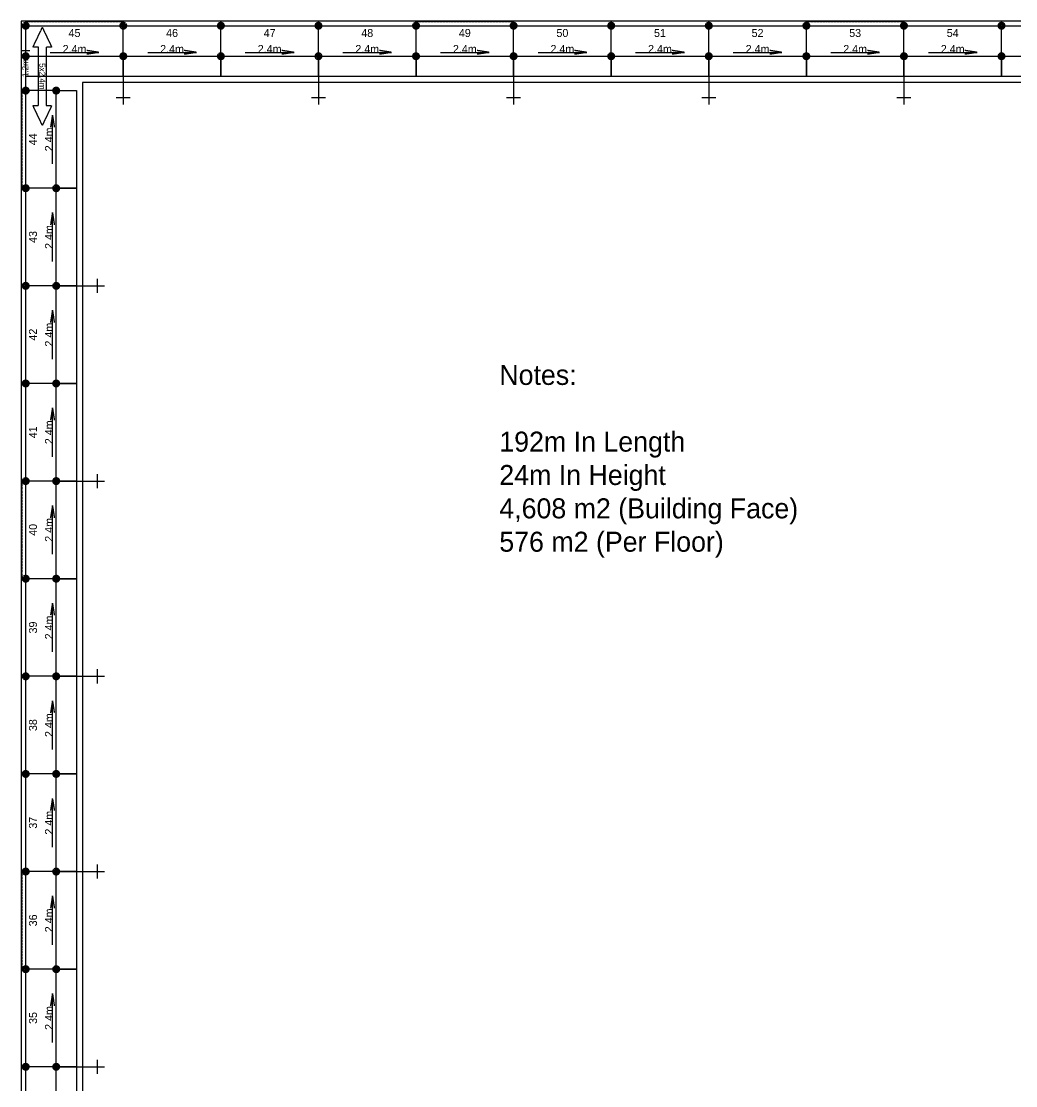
# Model space of a CAD drawing. Header units: millimetres. Extents: x -13117 to 78211, y -7214 to 51750.
# Drawn here: x -13117 to 11739, y 23897 to 50491 of the extents above; entities that cross this region are included whole.
import ezdxf
from ezdxf.enums import TextEntityAlignment as Align

# ---------------------------------------------------------------- set-up
doc = ezdxf.new("R2010")
doc.units = ezdxf.units.MM
for name, pattern in [('ACAD_ISO02W100', [15, 12, -3]), ('KwikScaf_DASHED', [3.75, 2.5, -1.25]), ('KwikScaf_Line', [1, 1, 0])]:
    doc.linetypes.add(name, pattern=pattern)
doc.layers.get('0').update_dxf_attribs({"linetype": 'CONTINUOUS'})
doc.layers.add('KwikScaf Schematic', color=7, linetype='CONTINUOUS')
doc.styles.add('Waco', font='vrinda.ttf', dxfattribs={"height": 250})

msp = doc.modelspace()

# ---------------------------------------------------------------- linework, layer by layer
at = {"color": 4, "linetype": 'ACAD_ISO02W100'}
msp.add_lwpolyline([(-13117, 50491), (-13117, -2571), (15945, -2571), (15945, 27429), (35945, 27429), (35945, 50491)], close=True, dxfattribs=at)
msp.add_lwpolyline([(-11586, 48960), (-11586, -1040), (14414, -1040), (14414, 28960), (34414, 28960), (34414, 48960)], close=True)
at = {"layer": 'KwikScaf Schematic', "color": 1, "linetype": 'KwikScaf_DASHED'}
for p, q in [((-10567, 50480), (-13006, 50480)), ((-811, 50480), (-3250, 50480)), ((8945, 50480), (6506, 50480)), ((-13106, 48759), (-13106, 46320)), ((-13106, 39003), (-13106, 36564)), ((-13106, 29247), (-13106, 26808))]:
    msp.add_line(p, q, dxfattribs=at)
at = {"layer": 'KwikScaf Schematic', "color": 1, "linetype": 'KwikScaf_Line'}
for p, q in [((-13006, 50380), (-10567, 50380)), ((-13006, 49618), (-13006, 50380)), ((-12824, 49847), (-12591, 50335)), ((-12591, 50335), (-12358, 49847)), ((-10567, 50380), (-8128, 50380)), ((-10567, 49618), (-10567, 50380)), ((-8128, 49618), (-8128, 50380)), ((-8128, 50380), (-5689, 50380)), ((-5689, 49618), (-5689, 50380)), ((-5689, 50380), (-3250, 50380)), ((-3250, 49618), (-3250, 50380)), ((-3250, 50380), (-811, 50380)), ((-811, 49618), (-811, 50380)), ((-811, 50380), (1628, 50380)), ((1628, 49618), (1628, 50380)), ((1628, 50380), (4067, 50380)), ((4067, 49618), (4067, 50380)), ((4067, 50380), (6506, 50380)), ((6506, 49618), (6506, 50380)), ((6506, 50380), (8945, 50380)), ((8945, 49618), (8945, 50380)), ((8945, 50380), (11384, 50380)), ((11384, 49618), (11384, 50380)), ((11384, 50380), (13823, 50380)), ((-13106, 49759), (-12906, 49759)), ((-13006, 48659), (-13006, 49859)), ((-12684, 49847), (-12824, 49847)), ((-12684, 48384), (-12684, 49847)), ((-12358, 49847), (-12498, 49847)), ((-12498, 49847), (-12498, 48384)), ((-11177, 49713), (-11482, 49761)), ((-8738, 49713), (-9043, 49761)), ((-6299, 49713), (-6604, 49761)), ((-3860, 49713), (-4165, 49761)), ((-1421, 49713), (-1726, 49761)), ((1018, 49713), (713, 49761)), ((3457, 49713), (3152, 49761)), ((5896, 49713), (5591, 49761)), ((8335, 49713), (8030, 49761)), ((10774, 49713), (10469, 49761)), ((-13006, 49618), (-10567, 49618)), ((-13006, 49110), (-13006, 49618)), ((-12396, 49713), (-11177, 49713)), ((-11177, 49713), (-11482, 49666)), ((-10567, 49618), (-8128, 49618)), ((-10567, 49110), (-10567, 49618)), ((-10567, 49618), (-10567, 49110)), ((-9957, 49713), (-8738, 49713)), ((-8738, 49713), (-9043, 49666)), ((-8128, 49618), (-8128, 49110)), ((-8128, 49618), (-5689, 49618)), ((-8128, 49110), (-8128, 49618)), ((-7518, 49713), (-6299, 49713)), ((-6299, 49713), (-6604, 49666)), ((-5689, 49618), (-5689, 49110)), ((-5689, 49618), (-3250, 49618)), ((-5689, 49110), (-5689, 49618)), ((-5079, 49713), (-3860, 49713)), ((-3860, 49713), (-4165, 49666)), ((-3250, 49618), (-3250, 49110)), ((-3250, 49618), (-811, 49618)), ((-3250, 49110), (-3250, 49618)), ((-2640, 49713), (-1421, 49713)), ((-1421, 49713), (-1726, 49666)), ((-811, 49618), (-811, 49110)), ((-811, 49618), (1628, 49618)), ((-811, 49110), (-811, 49618)), ((-201, 49713), (1018, 49713)), ((1018, 49713), (713, 49666)), ((1628, 49618), (1628, 49110)), ((1628, 49618), (4067, 49618)), ((1628, 49110), (1628, 49618)), ((2238, 49713), (3457, 49713)), ((3457, 49713), (3152, 49666)), ((4067, 49618), (4067, 49110)), ((4067, 49618), (6506, 49618)), ((4067, 49110), (4067, 49618)), ((4677, 49713), (5896, 49713)), ((5896, 49713), (5591, 49666)), ((6506, 49618), (6506, 49110)), ((6506, 49618), (8945, 49618)), ((6506, 49110), (6506, 49618)), ((7116, 49713), (8335, 49713)), ((8335, 49713), (8030, 49666)), ((8945, 49618), (8945, 49110)), ((8945, 49618), (11384, 49618)), ((8945, 49110), (8945, 49618)), ((9555, 49713), (10774, 49713)), ((10774, 49713), (10469, 49666)), ((11384, 49618), (11384, 49110)), ((11384, 49618), (13823, 49618)), ((11384, 49110), (11384, 49618)), ((-10567, 49110), (-13006, 49110)), ((-8128, 49110), (-10567, 49110)), ((-10567, 49110), (-10567, 48410)), ((-5689, 49110), (-8128, 49110)), ((-5689, 49110), (-5689, 48410)), ((-3250, 49110), (-5689, 49110)), ((-811, 49110), (-3250, 49110)), ((-811, 49110), (-811, 48410)), ((1628, 49110), (-811, 49110)), ((4067, 49110), (1628, 49110)), ((4067, 49110), (4067, 48410)), ((6506, 49110), (4067, 49110)), ((8945, 49110), (6506, 49110)), ((8945, 49110), (8945, 48410)), ((11384, 49110), (8945, 49110)), ((13823, 49110), (11384, 49110)), ((-13106, 48759), (-12906, 48759)), ((-13006, 46320), (-13006, 48759)), ((-12244, 48759), (-13006, 48759)), ((-12244, 46320), (-12244, 48759)), ((-12244, 48759), (-11736, 48759)), ((-11736, 48759), (-11736, 46320)), ((-10742, 48585), (-10392, 48585)), ((-5864, 48585), (-5514, 48585)), ((-986, 48585), (-636, 48585)), ((3892, 48585), (4242, 48585)), ((8770, 48585), (9120, 48585)), ((-12591, 47896), (-12824, 48384)), ((-12824, 48384), (-12684, 48384)), ((-12358, 48384), (-12591, 47896)), ((-12498, 48384), (-12358, 48384)), ((-12339, 48149), (-12387, 47845)), ((-12339, 46930), (-12339, 48149)), ((-12339, 48149), (-12292, 47845)), ((-13006, 43881), (-13006, 46320)), ((-12244, 46320), (-13006, 46320)), ((-12244, 43881), (-12244, 46320)), ((-12244, 46320), (-11736, 46320)), ((-11736, 46320), (-12244, 46320)), ((-11736, 46320), (-11736, 43881)), ((-12339, 45710), (-12387, 45406)), ((-12339, 44491), (-12339, 45710)), ((-12339, 45710), (-12292, 45406)), ((-13006, 41442), (-13006, 43881)), ((-12244, 43881), (-13006, 43881)), ((-12244, 41442), (-12244, 43881)), ((-12244, 43881), (-11736, 43881)), ((-11736, 43881), (-12244, 43881)), ((-11736, 43881), (-11736, 41442)), ((-11736, 43881), (-11036, 43881)), ((-11211, 43706), (-11211, 44056)), ((-12339, 43271), (-12387, 42967)), ((-12339, 42052), (-12339, 43271)), ((-12339, 43271), (-12292, 42967)), ((-13006, 39003), (-13006, 41442)), ((-12244, 41442), (-13006, 41442)), ((-12244, 39003), (-12244, 41442)), ((-12244, 41442), (-11736, 41442)), ((-11736, 41442), (-12244, 41442)), ((-11736, 41442), (-11736, 39003)), ((-12339, 40832), (-12387, 40528)), ((-12339, 39613), (-12339, 40832)), ((-12339, 40832), (-12292, 40528)), ((-11211, 38828), (-11211, 39178)), ((-13006, 36564), (-13006, 39003)), ((-12244, 39003), (-13006, 39003)), ((-12244, 36564), (-12244, 39003)), ((-12244, 39003), (-11736, 39003)), ((-11736, 39003), (-12244, 39003)), ((-11736, 39003), (-11736, 36564)), ((-11736, 39003), (-11036, 39003)), ((-12339, 38393), (-12387, 38089)), ((-12339, 37174), (-12339, 38393)), ((-12339, 38393), (-12292, 38089)), ((-13006, 34125), (-13006, 36564)), ((-12244, 36564), (-13006, 36564)), ((-12244, 34125), (-12244, 36564)), ((-12244, 36564), (-11736, 36564)), ((-11736, 36564), (-12244, 36564)), ((-11736, 36564), (-11736, 34125)), ((-12339, 35954), (-12387, 35650)), ((-12339, 34735), (-12339, 35954)), ((-12339, 35954), (-12292, 35650)), ((-13006, 31686), (-13006, 34125)), ((-12244, 34125), (-13006, 34125)), ((-12244, 31686), (-12244, 34125)), ((-12244, 34125), (-11736, 34125)), ((-11736, 34125), (-12244, 34125)), ((-11736, 34125), (-11736, 31686)), ((-11736, 34125), (-11036, 34125)), ((-11211, 33950), (-11211, 34300)), ((-12339, 33515), (-12387, 33211)), ((-12339, 32296), (-12339, 33515)), ((-12339, 33515), (-12292, 33211)), ((-13006, 29247), (-13006, 31686)), ((-12244, 31686), (-13006, 31686)), ((-12244, 29247), (-12244, 31686)), ((-12244, 31686), (-11736, 31686)), ((-11736, 31686), (-12244, 31686)), ((-11736, 31686), (-11736, 29247)), ((-12339, 31076), (-12387, 30772)), ((-12339, 29857), (-12339, 31076)), ((-12339, 31076), (-12292, 30772)), ((-11211, 29072), (-11211, 29422)), ((-13006, 26808), (-13006, 29247)), ((-12244, 29247), (-13006, 29247)), ((-12244, 26808), (-12244, 29247)), ((-12244, 29247), (-11736, 29247)), ((-11736, 29247), (-12244, 29247)), ((-11736, 29247), (-11736, 26808)), ((-11736, 29247), (-11036, 29247)), ((-12339, 28637), (-12387, 28333)), ((-12339, 27418), (-12339, 28637)), ((-12339, 28637), (-12292, 28333)), ((-13006, 24369), (-13006, 26808)), ((-12244, 26808), (-13006, 26808)), ((-12244, 24369), (-12244, 26808)), ((-12244, 26808), (-11736, 26808)), ((-11736, 26808), (-12244, 26808)), ((-11736, 26808), (-11736, 24369)), ((-12339, 26198), (-12387, 25894)), ((-12339, 24979), (-12339, 26198)), ((-12339, 26198), (-12292, 25894)), ((-11211, 24194), (-11211, 24544)), ((-13006, 21930), (-13006, 24369)), ((-12244, 24369), (-13006, 24369)), ((-12244, 21930), (-12244, 24369)), ((-12244, 24369), (-11736, 24369)), ((-11736, 24369), (-12244, 24369)), ((-11736, 24369), (-11736, 21930)), ((-11736, 24369), (-11036, 24369))]:
    msp.add_line(p, q, dxfattribs=at)
for points in [[(-13006, 50430, 100, 100, -0.198912), (-12971, 50416, 100, 100, -0.198912), (-12956, 50380, 100, 100, -0.198912), (-12971, 50345, 100, 100, -0.198912), (-13006, 50330, 100, 100, -0.198912), (-13042, 50345, 100, 100, -0.198912), (-13056, 50380, 100, 100, -0.198912), (-13042, 50416, 100, 100, -0.198912)], [(-10567, 50430, 100, 100, -0.198912), (-10532, 50416, 100, 100, -0.198912), (-10517, 50380, 100, 100, -0.198912), (-10532, 50345, 100, 100, -0.198912), (-10567, 50330, 100, 100, -0.198912), (-10603, 50345, 100, 100, -0.198912), (-10617, 50380, 100, 100, -0.198912), (-10603, 50416, 100, 100, -0.198912)], [(-10567, 50430, 100, 100, -0.198912), (-10532, 50416, 100, 100, -0.198912), (-10517, 50380, 100, 100, -0.198912), (-10532, 50345, 100, 100, -0.198912), (-10567, 50330, 100, 100, -0.198912), (-10603, 50345, 100, 100, -0.198912), (-10617, 50380, 100, 100, -0.198912), (-10603, 50416, 100, 100, -0.198912)], [(-8128, 50430, 100, 100, -0.198912), (-8093, 50416, 100, 100, -0.198912), (-8078, 50380, 100, 100, -0.198912), (-8093, 50345, 100, 100, -0.198912), (-8128, 50330, 100, 100, -0.198912), (-8164, 50345, 100, 100, -0.198912), (-8178, 50380, 100, 100, -0.198912), (-8164, 50416, 100, 100, -0.198912)], [(-8128, 50430, 100, 100, -0.198912), (-8093, 50416, 100, 100, -0.198912), (-8078, 50380, 100, 100, -0.198912), (-8093, 50345, 100, 100, -0.198912), (-8128, 50330, 100, 100, -0.198912), (-8164, 50345, 100, 100, -0.198912), (-8178, 50380, 100, 100, -0.198912), (-8164, 50416, 100, 100, -0.198912)], [(-5689, 50430, 100, 100, -0.198912), (-5654, 50416, 100, 100, -0.198912), (-5639, 50380, 100, 100, -0.198912), (-5654, 50345, 100, 100, -0.198912), (-5689, 50330, 100, 100, -0.198912), (-5725, 50345, 100, 100, -0.198912), (-5739, 50380, 100, 100, -0.198912), (-5725, 50416, 100, 100, -0.198912)], [(-5689, 50430, 100, 100, -0.198912), (-5654, 50416, 100, 100, -0.198912), (-5639, 50380, 100, 100, -0.198912), (-5654, 50345, 100, 100, -0.198912), (-5689, 50330, 100, 100, -0.198912), (-5725, 50345, 100, 100, -0.198912), (-5739, 50380, 100, 100, -0.198912), (-5725, 50416, 100, 100, -0.198912)], [(-3250, 50430, 100, 100, -0.198912), (-3215, 50416, 100, 100, -0.198912), (-3200, 50380, 100, 100, -0.198912), (-3215, 50345, 100, 100, -0.198912), (-3250, 50330, 100, 100, -0.198912), (-3286, 50345, 100, 100, -0.198912), (-3300, 50380, 100, 100, -0.198912), (-3286, 50416, 100, 100, -0.198912)], [(-3250, 50430, 100, 100, -0.198912), (-3215, 50416, 100, 100, -0.198912), (-3200, 50380, 100, 100, -0.198912), (-3215, 50345, 100, 100, -0.198912), (-3250, 50330, 100, 100, -0.198912), (-3286, 50345, 100, 100, -0.198912), (-3300, 50380, 100, 100, -0.198912), (-3286, 50416, 100, 100, -0.198912)], [(-811, 50430, 100, 100, -0.198912), (-776, 50416, 100, 100, -0.198912), (-761, 50380, 100, 100, -0.198912), (-776, 50345, 100, 100, -0.198912), (-811, 50330, 100, 100, -0.198912), (-847, 50345, 100, 100, -0.198912), (-861, 50380, 100, 100, -0.198912), (-847, 50416, 100, 100, -0.198912)], [(-811, 50430, 100, 100, -0.198912), (-776, 50416, 100, 100, -0.198912), (-761, 50380, 100, 100, -0.198912), (-776, 50345, 100, 100, -0.198912), (-811, 50330, 100, 100, -0.198912), (-847, 50345, 100, 100, -0.198912), (-861, 50380, 100, 100, -0.198912), (-847, 50416, 100, 100, -0.198912)], [(1628, 50430, 100, 100, -0.198912), (1663, 50416, 100, 100, -0.198912), (1678, 50380, 100, 100, -0.198912), (1663, 50345, 100, 100, -0.198912), (1628, 50330, 100, 100, -0.198912), (1592, 50345, 100, 100, -0.198912), (1578, 50380, 100, 100, -0.198912), (1592, 50416, 100, 100, -0.198912)], [(1628, 50430, 100, 100, -0.198912), (1663, 50416, 100, 100, -0.198912), (1678, 50380, 100, 100, -0.198912), (1663, 50345, 100, 100, -0.198912), (1628, 50330, 100, 100, -0.198912), (1592, 50345, 100, 100, -0.198912), (1578, 50380, 100, 100, -0.198912), (1592, 50416, 100, 100, -0.198912)], [(4067, 50430, 100, 100, -0.198912), (4102, 50416, 100, 100, -0.198912), (4117, 50380, 100, 100, -0.198912), (4102, 50345, 100, 100, -0.198912), (4067, 50330, 100, 100, -0.198912), (4031, 50345, 100, 100, -0.198912), (4017, 50380, 100, 100, -0.198912), (4031, 50416, 100, 100, -0.198912)], [(4067, 50430, 100, 100, -0.198912), (4102, 50416, 100, 100, -0.198912), (4117, 50380, 100, 100, -0.198912), (4102, 50345, 100, 100, -0.198912), (4067, 50330, 100, 100, -0.198912), (4031, 50345, 100, 100, -0.198912), (4017, 50380, 100, 100, -0.198912), (4031, 50416, 100, 100, -0.198912)], [(6506, 50430, 100, 100, -0.198912), (6541, 50416, 100, 100, -0.198912), (6556, 50380, 100, 100, -0.198912), (6541, 50345, 100, 100, -0.198912), (6506, 50330, 100, 100, -0.198912), (6470, 50345, 100, 100, -0.198912), (6456, 50380, 100, 100, -0.198912), (6470, 50416, 100, 100, -0.198912)], [(6506, 50430, 100, 100, -0.198912), (6541, 50416, 100, 100, -0.198912), (6556, 50380, 100, 100, -0.198912), (6541, 50345, 100, 100, -0.198912), (6506, 50330, 100, 100, -0.198912), (6470, 50345, 100, 100, -0.198912), (6456, 50380, 100, 100, -0.198912), (6470, 50416, 100, 100, -0.198912)], [(8945, 50430, 100, 100, -0.198912), (8980, 50416, 100, 100, -0.198912), (8995, 50380, 100, 100, -0.198912), (8980, 50345, 100, 100, -0.198912), (8945, 50330, 100, 100, -0.198912), (8909, 50345, 100, 100, -0.198912), (8895, 50380, 100, 100, -0.198912), (8909, 50416, 100, 100, -0.198912)], [(8945, 50430, 100, 100, -0.198912), (8980, 50416, 100, 100, -0.198912), (8995, 50380, 100, 100, -0.198912), (8980, 50345, 100, 100, -0.198912), (8945, 50330, 100, 100, -0.198912), (8909, 50345, 100, 100, -0.198912), (8895, 50380, 100, 100, -0.198912), (8909, 50416, 100, 100, -0.198912)], [(11384, 50430, 100, 100, -0.198912), (11419, 50416, 100, 100, -0.198912), (11434, 50380, 100, 100, -0.198912), (11419, 50345, 100, 100, -0.198912), (11384, 50330, 100, 100, -0.198912), (11348, 50345, 100, 100, -0.198912), (11334, 50380, 100, 100, -0.198912), (11348, 50416, 100, 100, -0.198912)], [(11384, 50430, 100, 100, -0.198912), (11419, 50416, 100, 100, -0.198912), (11434, 50380, 100, 100, -0.198912), (11419, 50345, 100, 100, -0.198912), (11384, 50330, 100, 100, -0.198912), (11348, 50345, 100, 100, -0.198912), (11334, 50380, 100, 100, -0.198912), (11348, 50416, 100, 100, -0.198912)], [(-10567, 49668, 100, 100, -0.198912), (-10532, 49654, 100, 100, -0.198912), (-10517, 49618, 100, 100, -0.198912), (-10532, 49583, 100, 100, -0.198912), (-10567, 49568, 100, 100, -0.198912), (-10603, 49583, 100, 100, -0.198912), (-10617, 49618, 100, 100, -0.198912), (-10603, 49654, 100, 100, -0.198912)], [(-8128, 49668, 100, 100, -0.198912), (-8093, 49654, 100, 100, -0.198912), (-8078, 49618, 100, 100, -0.198912), (-8093, 49583, 100, 100, -0.198912), (-8128, 49568, 100, 100, -0.198912), (-8164, 49583, 100, 100, -0.198912), (-8178, 49618, 100, 100, -0.198912), (-8164, 49654, 100, 100, -0.198912)], [(-5689, 49668, 100, 100, -0.198912), (-5654, 49654, 100, 100, -0.198912), (-5639, 49618, 100, 100, -0.198912), (-5654, 49583, 100, 100, -0.198912), (-5689, 49568, 100, 100, -0.198912), (-5725, 49583, 100, 100, -0.198912), (-5739, 49618, 100, 100, -0.198912), (-5725, 49654, 100, 100, -0.198912)], [(-3250, 49668, 100, 100, -0.198912), (-3215, 49654, 100, 100, -0.198912), (-3200, 49618, 100, 100, -0.198912), (-3215, 49583, 100, 100, -0.198912), (-3250, 49568, 100, 100, -0.198912), (-3286, 49583, 100, 100, -0.198912), (-3300, 49618, 100, 100, -0.198912), (-3286, 49654, 100, 100, -0.198912)], [(-811, 49668, 100, 100, -0.198912), (-776, 49654, 100, 100, -0.198912), (-761, 49618, 100, 100, -0.198912), (-776, 49583, 100, 100, -0.198912), (-811, 49568, 100, 100, -0.198912), (-847, 49583, 100, 100, -0.198912), (-861, 49618, 100, 100, -0.198912), (-847, 49654, 100, 100, -0.198912)], [(1628, 49668, 100, 100, -0.198912), (1663, 49654, 100, 100, -0.198912), (1678, 49618, 100, 100, -0.198912), (1663, 49583, 100, 100, -0.198912), (1628, 49568, 100, 100, -0.198912), (1592, 49583, 100, 100, -0.198912), (1578, 49618, 100, 100, -0.198912), (1592, 49654, 100, 100, -0.198912)], [(4067, 49668, 100, 100, -0.198912), (4102, 49654, 100, 100, -0.198912), (4117, 49618, 100, 100, -0.198912), (4102, 49583, 100, 100, -0.198912), (4067, 49568, 100, 100, -0.198912), (4031, 49583, 100, 100, -0.198912), (4017, 49618, 100, 100, -0.198912), (4031, 49654, 100, 100, -0.198912)], [(6506, 49668, 100, 100, -0.198912), (6541, 49654, 100, 100, -0.198912), (6556, 49618, 100, 100, -0.198912), (6541, 49583, 100, 100, -0.198912), (6506, 49568, 100, 100, -0.198912), (6470, 49583, 100, 100, -0.198912), (6456, 49618, 100, 100, -0.198912), (6470, 49654, 100, 100, -0.198912)], [(8945, 49668, 100, 100, -0.198912), (8980, 49654, 100, 100, -0.198912), (8995, 49618, 100, 100, -0.198912), (8980, 49583, 100, 100, -0.198912), (8945, 49568, 100, 100, -0.198912), (8909, 49583, 100, 100, -0.198912), (8895, 49618, 100, 100, -0.198912), (8909, 49654, 100, 100, -0.198912)], [(11384, 49668, 100, 100, -0.198912), (11419, 49654, 100, 100, -0.198912), (11434, 49618, 100, 100, -0.198912), (11419, 49583, 100, 100, -0.198912), (11384, 49568, 100, 100, -0.198912), (11348, 49583, 100, 100, -0.198912), (11334, 49618, 100, 100, -0.198912), (11348, 49654, 100, 100, -0.198912)]]:
    msp.add_lwpolyline(points, format="xyseb", close=True, dxfattribs=at)
at = {"layer": 'KwikScaf Schematic', "color": 1, "linetype": 'KwikScaf_Line', "const_width": 100}
for points in [[(-13006, 49668, -0.198912), (-12971, 49654, -0.198912), (-12956, 49618, -0.198912), (-12971, 49583, -0.198912), (-13006, 49568, -0.198912), (-13042, 49583, -0.198912), (-13056, 49618, -0.198912), (-13042, 49654, -0.198912)], [(-10567, 49668, -0.198912), (-10532, 49654, -0.198912), (-10517, 49618, -0.198912), (-10532, 49583, -0.198912), (-10567, 49568, -0.198912), (-10603, 49583, -0.198912), (-10617, 49618, -0.198912), (-10603, 49654, -0.198912)], [(-8128, 49668, -0.198912), (-8093, 49654, -0.198912), (-8078, 49618, -0.198912), (-8093, 49583, -0.198912), (-8128, 49568, -0.198912), (-8164, 49583, -0.198912), (-8178, 49618, -0.198912), (-8164, 49654, -0.198912)], [(-5689, 49668, -0.198912), (-5654, 49654, -0.198912), (-5639, 49618, -0.198912), (-5654, 49583, -0.198912), (-5689, 49568, -0.198912), (-5725, 49583, -0.198912), (-5739, 49618, -0.198912), (-5725, 49654, -0.198912)], [(-3250, 49668, -0.198912), (-3215, 49654, -0.198912), (-3200, 49618, -0.198912), (-3215, 49583, -0.198912), (-3250, 49568, -0.198912), (-3286, 49583, -0.198912), (-3300, 49618, -0.198912), (-3286, 49654, -0.198912)], [(-811, 49668, -0.198912), (-776, 49654, -0.198912), (-761, 49618, -0.198912), (-776, 49583, -0.198912), (-811, 49568, -0.198912), (-847, 49583, -0.198912), (-861, 49618, -0.198912), (-847, 49654, -0.198912)], [(1628, 49668, -0.198912), (1663, 49654, -0.198912), (1678, 49618, -0.198912), (1663, 49583, -0.198912), (1628, 49568, -0.198912), (1592, 49583, -0.198912), (1578, 49618, -0.198912), (1592, 49654, -0.198912)], [(4067, 49668, -0.198912), (4102, 49654, -0.198912), (4117, 49618, -0.198912), (4102, 49583, -0.198912), (4067, 49568, -0.198912), (4031, 49583, -0.198912), (4017, 49618, -0.198912), (4031, 49654, -0.198912)], [(6506, 49668, -0.198912), (6541, 49654, -0.198912), (6556, 49618, -0.198912), (6541, 49583, -0.198912), (6506, 49568, -0.198912), (6470, 49583, -0.198912), (6456, 49618, -0.198912), (6470, 49654, -0.198912)], [(8945, 49668, -0.198912), (8980, 49654, -0.198912), (8995, 49618, -0.198912), (8980, 49583, -0.198912), (8945, 49568, -0.198912), (8909, 49583, -0.198912), (8895, 49618, -0.198912), (8909, 49654, -0.198912)], [(11384, 49668, -0.198912), (11419, 49654, -0.198912), (11434, 49618, -0.198912), (11419, 49583, -0.198912), (11384, 49568, -0.198912), (11348, 49583, -0.198912), (11334, 49618, -0.198912), (11348, 49654, -0.198912)], [(-13056, 48759, -0.198912), (-13042, 48795, -0.198912), (-13006, 48809, -0.198912), (-12971, 48795, -0.198912), (-12956, 48759, -0.198912), (-12971, 48724, -0.198912), (-13006, 48709, -0.198912), (-13042, 48724, -0.198912)], [(-12294, 48759, -0.198912), (-12280, 48795, -0.198912), (-12244, 48809, -0.198912), (-12209, 48795, -0.198912), (-12194, 48759, -0.198912), (-12209, 48724, -0.198912), (-12244, 48709, -0.198912), (-12280, 48724, -0.198912)], [(-13056, 46320, -0.198912), (-13042, 46356, -0.198912), (-13006, 46370, -0.198912), (-12971, 46356, -0.198912), (-12956, 46320, -0.198912), (-12971, 46285, -0.198912), (-13006, 46270, -0.198912), (-13042, 46285, -0.198912)], [(-13056, 46320, -0.198912), (-13042, 46356, -0.198912), (-13006, 46370, -0.198912), (-12971, 46356, -0.198912), (-12956, 46320, -0.198912), (-12971, 46285, -0.198912), (-13006, 46270, -0.198912), (-13042, 46285, -0.198912)], [(-12294, 46320, -0.198912), (-12280, 46356, -0.198912), (-12244, 46370, -0.198912), (-12209, 46356, -0.198912), (-12194, 46320, -0.198912), (-12209, 46285, -0.198912), (-12244, 46270, -0.198912), (-12280, 46285, -0.198912)], [(-12294, 46320, -0.198912), (-12280, 46356, -0.198912), (-12244, 46370, -0.198912), (-12209, 46356, -0.198912), (-12194, 46320, -0.198912), (-12209, 46285, -0.198912), (-12244, 46270, -0.198912), (-12280, 46285, -0.198912)], [(-13056, 43881, -0.198912), (-13042, 43917, -0.198912), (-13006, 43931, -0.198912), (-12971, 43917, -0.198912), (-12956, 43881, -0.198912), (-12971, 43846, -0.198912), (-13006, 43831, -0.198912), (-13042, 43846, -0.198912)], [(-13056, 43881, -0.198912), (-13042, 43917, -0.198912), (-13006, 43931, -0.198912), (-12971, 43917, -0.198912), (-12956, 43881, -0.198912), (-12971, 43846, -0.198912), (-13006, 43831, -0.198912), (-13042, 43846, -0.198912)], [(-12294, 43881, -0.198912), (-12280, 43917, -0.198912), (-12244, 43931, -0.198912), (-12209, 43917, -0.198912), (-12194, 43881, -0.198912), (-12209, 43846, -0.198912), (-12244, 43831, -0.198912), (-12280, 43846, -0.198912)], [(-12294, 43881, -0.198912), (-12280, 43917, -0.198912), (-12244, 43931, -0.198912), (-12209, 43917, -0.198912), (-12194, 43881, -0.198912), (-12209, 43846, -0.198912), (-12244, 43831, -0.198912), (-12280, 43846, -0.198912)], [(-13056, 41442, -0.198912), (-13042, 41478, -0.198912), (-13006, 41492, -0.198912), (-12971, 41478, -0.198912), (-12956, 41442, -0.198912), (-12971, 41407, -0.198912), (-13006, 41392, -0.198912), (-13042, 41407, -0.198912)], [(-13056, 41442, -0.198912), (-13042, 41478, -0.198912), (-13006, 41492, -0.198912), (-12971, 41478, -0.198912), (-12956, 41442, -0.198912), (-12971, 41407, -0.198912), (-13006, 41392, -0.198912), (-13042, 41407, -0.198912)], [(-12294, 41442, -0.198912), (-12280, 41478, -0.198912), (-12244, 41492, -0.198912), (-12209, 41478, -0.198912), (-12194, 41442, -0.198912), (-12209, 41407, -0.198912), (-12244, 41392, -0.198912), (-12280, 41407, -0.198912)], [(-12294, 41442, -0.198912), (-12280, 41478, -0.198912), (-12244, 41492, -0.198912), (-12209, 41478, -0.198912), (-12194, 41442, -0.198912), (-12209, 41407, -0.198912), (-12244, 41392, -0.198912), (-12280, 41407, -0.198912)], [(-13056, 39003, -0.198912), (-13042, 39039, -0.198912), (-13006, 39053, -0.198912), (-12971, 39039, -0.198912), (-12956, 39003, -0.198912), (-12971, 38968, -0.198912), (-13006, 38953, -0.198912), (-13042, 38968, -0.198912)], [(-13056, 39003, -0.198912), (-13042, 39039, -0.198912), (-13006, 39053, -0.198912), (-12971, 39039, -0.198912), (-12956, 39003, -0.198912), (-12971, 38968, -0.198912), (-13006, 38953, -0.198912), (-13042, 38968, -0.198912)], [(-12294, 39003, -0.198912), (-12280, 39039, -0.198912), (-12244, 39053, -0.198912), (-12209, 39039, -0.198912), (-12194, 39003, -0.198912), (-12209, 38968, -0.198912), (-12244, 38953, -0.198912), (-12280, 38968, -0.198912)], [(-12294, 39003, -0.198912), (-12280, 39039, -0.198912), (-12244, 39053, -0.198912), (-12209, 39039, -0.198912), (-12194, 39003, -0.198912), (-12209, 38968, -0.198912), (-12244, 38953, -0.198912), (-12280, 38968, -0.198912)], [(-13056, 36564, -0.198912), (-13042, 36600, -0.198912), (-13006, 36614, -0.198912), (-12971, 36600, -0.198912), (-12956, 36564, -0.198912), (-12971, 36529, -0.198912), (-13006, 36514, -0.198912), (-13042, 36529, -0.198912)], [(-13056, 36564, -0.198912), (-13042, 36600, -0.198912), (-13006, 36614, -0.198912), (-12971, 36600, -0.198912), (-12956, 36564, -0.198912), (-12971, 36529, -0.198912), (-13006, 36514, -0.198912), (-13042, 36529, -0.198912)], [(-12294, 36564, -0.198912), (-12280, 36600, -0.198912), (-12244, 36614, -0.198912), (-12209, 36600, -0.198912), (-12194, 36564, -0.198912), (-12209, 36529, -0.198912), (-12244, 36514, -0.198912), (-12280, 36529, -0.198912)], [(-12294, 36564, -0.198912), (-12280, 36600, -0.198912), (-12244, 36614, -0.198912), (-12209, 36600, -0.198912), (-12194, 36564, -0.198912), (-12209, 36529, -0.198912), (-12244, 36514, -0.198912), (-12280, 36529, -0.198912)], [(-13056, 34125, -0.198912), (-13042, 34161, -0.198912), (-13006, 34175, -0.198912), (-12971, 34161, -0.198912), (-12956, 34125, -0.198912), (-12971, 34090, -0.198912), (-13006, 34075, -0.198912), (-13042, 34090, -0.198912)], [(-13056, 34125, -0.198912), (-13042, 34161, -0.198912), (-13006, 34175, -0.198912), (-12971, 34161, -0.198912), (-12956, 34125, -0.198912), (-12971, 34090, -0.198912), (-13006, 34075, -0.198912), (-13042, 34090, -0.198912)], [(-12294, 34125, -0.198912), (-12280, 34161, -0.198912), (-12244, 34175, -0.198912), (-12209, 34161, -0.198912), (-12194, 34125, -0.198912), (-12209, 34090, -0.198912), (-12244, 34075, -0.198912), (-12280, 34090, -0.198912)], [(-12294, 34125, -0.198912), (-12280, 34161, -0.198912), (-12244, 34175, -0.198912), (-12209, 34161, -0.198912), (-12194, 34125, -0.198912), (-12209, 34090, -0.198912), (-12244, 34075, -0.198912), (-12280, 34090, -0.198912)], [(-13056, 31686, -0.198912), (-13042, 31722, -0.198912), (-13006, 31736, -0.198912), (-12971, 31722, -0.198912), (-12956, 31686, -0.198912), (-12971, 31651, -0.198912), (-13006, 31636, -0.198912), (-13042, 31651, -0.198912)], [(-13056, 31686, -0.198912), (-13042, 31722, -0.198912), (-13006, 31736, -0.198912), (-12971, 31722, -0.198912), (-12956, 31686, -0.198912), (-12971, 31651, -0.198912), (-13006, 31636, -0.198912), (-13042, 31651, -0.198912)], [(-12294, 31686, -0.198912), (-12280, 31722, -0.198912), (-12244, 31736, -0.198912), (-12209, 31722, -0.198912), (-12194, 31686, -0.198912), (-12209, 31651, -0.198912), (-12244, 31636, -0.198912), (-12280, 31651, -0.198912)], [(-12294, 31686, -0.198912), (-12280, 31722, -0.198912), (-12244, 31736, -0.198912), (-12209, 31722, -0.198912), (-12194, 31686, -0.198912), (-12209, 31651, -0.198912), (-12244, 31636, -0.198912), (-12280, 31651, -0.198912)], [(-13056, 29247, -0.198912), (-13042, 29283, -0.198912), (-13006, 29297, -0.198912), (-12971, 29283, -0.198912), (-12956, 29247, -0.198912), (-12971, 29212, -0.198912), (-13006, 29197, -0.198912), (-13042, 29212, -0.198912)], [(-13056, 29247, -0.198912), (-13042, 29283, -0.198912), (-13006, 29297, -0.198912), (-12971, 29283, -0.198912), (-12956, 29247, -0.198912), (-12971, 29212, -0.198912), (-13006, 29197, -0.198912), (-13042, 29212, -0.198912)], [(-12294, 29247, -0.198912), (-12280, 29283, -0.198912), (-12244, 29297, -0.198912), (-12209, 29283, -0.198912), (-12194, 29247, -0.198912), (-12209, 29212, -0.198912), (-12244, 29197, -0.198912), (-12280, 29212, -0.198912)], [(-12294, 29247, -0.198912), (-12280, 29283, -0.198912), (-12244, 29297, -0.198912), (-12209, 29283, -0.198912), (-12194, 29247, -0.198912), (-12209, 29212, -0.198912), (-12244, 29197, -0.198912), (-12280, 29212, -0.198912)], [(-13056, 26808, -0.198912), (-13042, 26844, -0.198912), (-13006, 26858, -0.198912), (-12971, 26844, -0.198912), (-12956, 26808, -0.198912), (-12971, 26773, -0.198912), (-13006, 26758, -0.198912), (-13042, 26773, -0.198912)], [(-13056, 26808, -0.198912), (-13042, 26844, -0.198912), (-13006, 26858, -0.198912), (-12971, 26844, -0.198912), (-12956, 26808, -0.198912), (-12971, 26773, -0.198912), (-13006, 26758, -0.198912), (-13042, 26773, -0.198912)], [(-12294, 26808, -0.198912), (-12280, 26844, -0.198912), (-12244, 26858, -0.198912), (-12209, 26844, -0.198912), (-12194, 26808, -0.198912), (-12209, 26773, -0.198912), (-12244, 26758, -0.198912), (-12280, 26773, -0.198912)], [(-12294, 26808, -0.198912), (-12280, 26844, -0.198912), (-12244, 26858, -0.198912), (-12209, 26844, -0.198912), (-12194, 26808, -0.198912), (-12209, 26773, -0.198912), (-12244, 26758, -0.198912), (-12280, 26773, -0.198912)], [(-13056, 24369, -0.198912), (-13042, 24405, -0.198912), (-13006, 24419, -0.198912), (-12971, 24405, -0.198912), (-12956, 24369, -0.198912), (-12971, 24334, -0.198912), (-13006, 24319, -0.198912), (-13042, 24334, -0.198912)], [(-13056, 24369, -0.198912), (-13042, 24405, -0.198912), (-13006, 24419, -0.198912), (-12971, 24405, -0.198912), (-12956, 24369, -0.198912), (-12971, 24334, -0.198912), (-13006, 24319, -0.198912), (-13042, 24334, -0.198912)], [(-12294, 24369, -0.198912), (-12280, 24405, -0.198912), (-12244, 24419, -0.198912), (-12209, 24405, -0.198912), (-12194, 24369, -0.198912), (-12209, 24334, -0.198912), (-12244, 24319, -0.198912), (-12280, 24334, -0.198912)], [(-12294, 24369, -0.198912), (-12280, 24405, -0.198912), (-12244, 24419, -0.198912), (-12209, 24405, -0.198912), (-12194, 24369, -0.198912), (-12209, 24334, -0.198912), (-12244, 24319, -0.198912), (-12280, 24334, -0.198912)]]:
    msp.add_lwpolyline(points, format="xyb", close=True, dxfattribs=at)

# ---------------------------------------------------------------- texts
at = {"insert": (-1169, 41906), "char_height": 500, "attachment_point": 1, "style": 'Waco'}
msp.add_mtext_dynamic_manual_height_columns('Notes:\\P\\P192m In Length\\P24m In Height\\P4,608 m2 (Building Face)\\P576 m2 (Per Floor)', width=10321.31, gutter_width=1250, heights=[0], dxfattribs=at)
at = {"layer": 'KwikScaf Schematic'}
for s, p in [('45', (-11787, 50199)), ('46', (-9348, 50199)), ('47', (-6909, 50199)), ('48', (-4470, 50199)), ('49', (-2031, 50199)), ('50', (408, 50199)), ('51', (2847, 50199)), ('52', (5286, 50199)), ('53', (7725, 50199)), ('54', (10164, 50199)), ('2.4m', (-11787, 49799)), ('2.4m', (-9348, 49799)), ('2.4m', (-6909, 49799)), ('2.4m', (-4470, 49799)), ('2.4m', (-2031, 49799)), ('2.4m', (408, 49799)), ('2.4m', (2847, 49799)), ('2.4m', (5286, 49799)), ('2.4m', (7725, 49799)), ('2.4m', (10164, 49799))]:
    msp.add_text(s, height=200, dxfattribs=at).set_placement(p, align=Align.MIDDLE_CENTER)
msp.add_text('1.2m', height=150, rotation=90, dxfattribs=at).set_placement((-12944, 49320), align=Align.CENTER)
for s, height, rotation, p in [('5x2.4m', 150, 270, (-12591, 49116)), ('44', 200, 90, (-12825, 47540)), ('2.4m', 200, 90, (-12425, 47540)), ('43', 200, 90, (-12825, 45101)), ('2.4m', 200, 90, (-12425, 45101)), ('2.4m', 200, 90, (-12425, 42662)), ('42', 200, 90, (-12825, 42662)), ('2.4m', 200, 90, (-12425, 40223)), ('41', 200, 90, (-12825, 40223)), ('2.4m', 200, 90, (-12425, 37784)), ('40', 200, 90, (-12825, 37784)), ('39', 200, 90, (-12825, 35345)), ('2.4m', 200, 90, (-12425, 35345)), ('38', 200, 90, (-12825, 32906)), ('2.4m', 200, 90, (-12425, 32906)), ('37', 200, 90, (-12825, 30467)), ('2.4m', 200, 90, (-12425, 30467)), ('2.4m', 200, 90, (-12425, 28028)), ('36', 200, 90, (-12825, 28028)), ('2.4m', 200, 90, (-12425, 25589)), ('35', 200, 90, (-12825, 25589))]:
    msp.add_text(s, height=height, rotation=rotation, dxfattribs=at).set_placement(p, align=Align.MIDDLE_CENTER)

doc.saveas('drawing.dxf')
